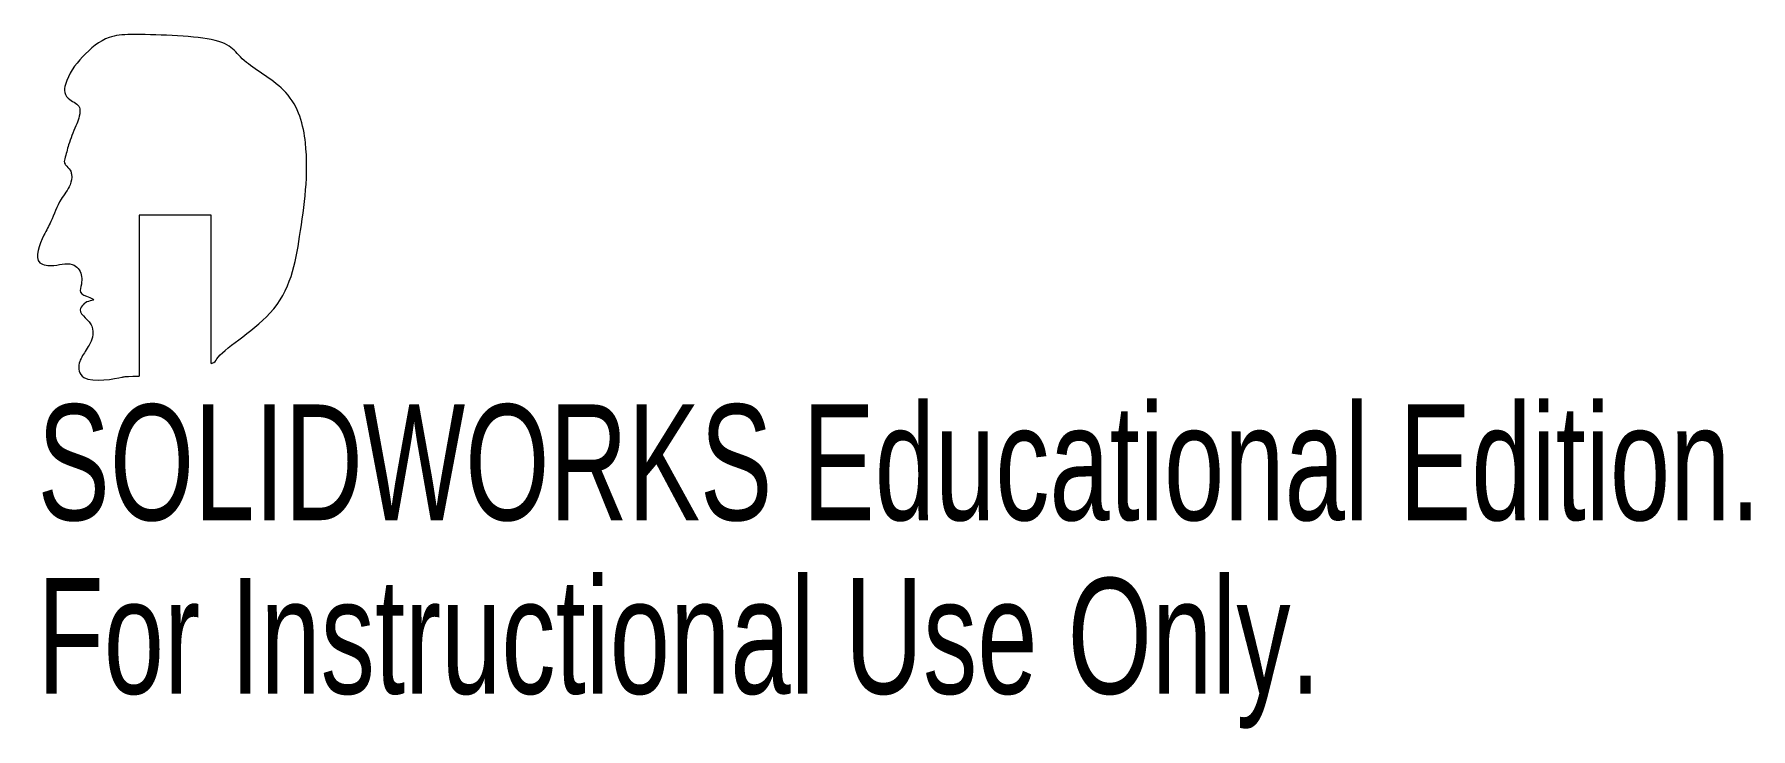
# Model space of a CAD drawing. Header units: millimetres. Extents: x -0.56 to 6.61, y -2.38 to 0.52.
import ezdxf

# ---------------------------------------------------------------- set-up
doc = ezdxf.new("R2010")
doc.units = ezdxf.units.MM
doc.styles.add('SLDTEXTSTYLE0', font='TXT', dxfattribs={"width": 0.7})

msp = doc.modelspace()

# ---------------------------------------------------------------- linework, layer by layer
at = {"color": 7, "linetype": 'Continuous', "lineweight": 15}
for p, q in [((0.18, -0.235), (-0.12, -0.235)), ((-0.12, -0.235), (-0.12, -0.9071)), ((0.18, -0.855), (0.18, -0.235))]:
    msp.add_line(p, q, dxfattribs=at)
msp.add_open_spline([(0.18, -0.855), (0.1983, -0.8494), (0.2056, -0.8079), (0.4964, -0.6444), (0.5537, -0.3101), (0.5986, 0.0112), (0.5297, 0.2832), (0.2713, 0.4206), (0.279, 0.5074), (-0.1228, 0.5224), (-0.2592, 0.5142), (-0.3621, 0.4287), (-0.4218, 0.3463), (-0.4356, 0.2749), (-0.4091, 0.2401), (-0.371, 0.2289), (-0.3652, 0.1842), (-0.3864, 0.132), (-0.4149, 0.0667), (-0.4257, 0.0162), (-0.4347, -0.0122), (-0.4262, -0.0304), (-0.4077, -0.0424), (-0.3997, -0.0734), (-0.4075, -0.1193), (-0.4567, -0.1749), (-0.4823, -0.2536), (-0.5248, -0.3286), (-0.569, -0.441), (-0.4643, -0.4496), (-0.4053, -0.4278), (-0.3603, -0.4713), (-0.3566, -0.513), (-0.3732, -0.5649), (-0.3387, -0.573), (-0.3003, -0.591), (-0.3377, -0.5939), (-0.3534, -0.6076), (-0.3762, -0.6357), (-0.3421, -0.6658), (-0.3134, -0.6961), (-0.3105, -0.7428), (-0.3282, -0.7767), (-0.349, -0.8115), (-0.3783, -0.8522), (-0.3657, -0.9461), (-0.2065, -0.9159), (-0.1815, -0.9089), (-0.129, -0.9079), (-0.12, -0.9071)], degree=3, knots=[0.0357214, 0.0357214, 0.0357214, 0.0357214, 0.0481113, 0.1162184, 0.1962159, 0.2871462, 0.339828, 0.3857101, 0.4453074, 0.4965698, 0.5172935, 0.547662, 0.5780233, 0.5853465, 0.5934396, 0.6050414, 0.6071526, 0.6225156, 0.6413046, 0.6547704, 0.6572336, 0.6605893, 0.6671496, 0.6712405, 0.6810734, 0.6968623, 0.7196625, 0.7338542, 0.7595669, 0.7727938, 0.7915879, 0.7978961, 0.8112737, 0.8186167, 0.8284559, 0.8326721, 0.8377048, 0.8434541, 0.8490757, 0.857766, 0.8675535, 0.8779427, 0.8858231, 0.8928501, 0.9050308, 0.918979, 0.9438446, 0.9473709, 0.9542415, 0.9542415, 0.9542415, 0.9542415], dxfattribs=at)

# ---------------------------------------------------------------- texts
at = {"color": 7, "linetype": 'Continuous', "char_height": 0.483362, "attachment_point": 1, "style": 'SLDTEXTSTYLE0'}
for s, insert in [('SOLIDWORKS Educational Edition.', (-0.5444, -1.0258)), ('For Instructional Use Only.', (-0.5444, -1.7508))]:
    msp.add_mtext(s, dxfattribs=dict(at, insert=insert))

doc.saveas('drawing.dxf')
